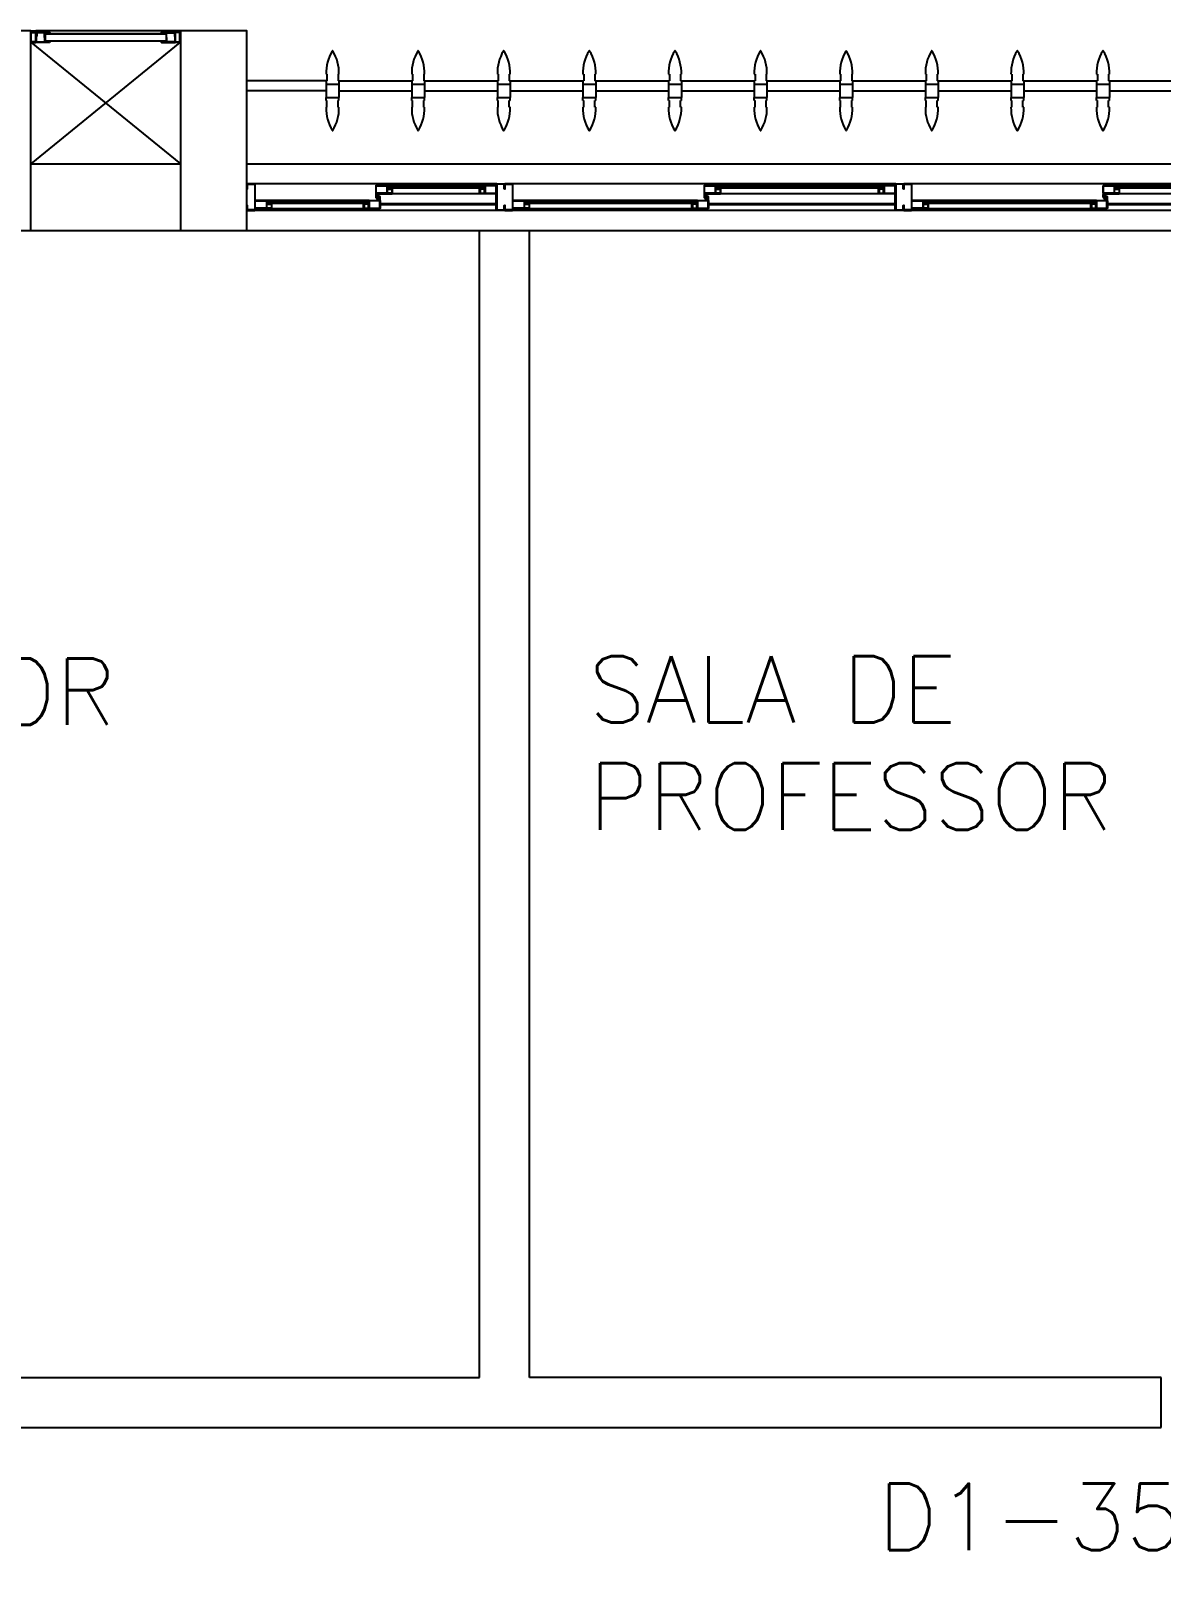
# Model space of a CAD drawing. Header units: millimetres. Extents: x 2801 to 3319, y 1187 to 1422.
# Drawn here: x 3081.725 to 3085.125, y 1263.364 to 1268 of the extents above; entities that cross this region are included whole.
import ezdxf

# ---------------------------------------------------------------- set-up
doc = ezdxf.new("R2010")
doc.units = ezdxf.units.MM
for name, color, linetype in [('AR-ALV', 2, 'Continuous'), ('AR-BRISES', 1, 'Continuous'), ('AR-ESQ', 1, 'Continuous'), ('AR-ESTC', 3, 'Continuous'), ('AR-PEITORIL', 1, 'Continuous'), ('AR-SHAFT', 1, 'Continuous'), ('BR-PAINEL', 1, 'Continuous'), ('BR-SUPORTE', 1, 'Continuous'), ('DT-ESQ-BAGUETE-C', 2, 'Continuous'), ('DT-ESQ-BAGUETE-V', 1, 'Continuous'), ('DT-ESQ-CHAPA DOBRADA-V', 1, 'Continuous'), ('DT-ESQ-PERFIL CADEIRA-C', 2, 'Continuous'), ('DT-ESQ-PERFIL CADEIRA-V', 1, 'Continuous'), ('DT-ESQ-PERFIL U SIMPLES-C', 2, 'Continuous'), ('DT-ESQ-PERFIL U-C', 2, 'Continuous'), ('DT-ESQ-PERFIL U-V', 1, 'Continuous'), ('DT-ESQ-VENEZIANA-C', 2, 'Continuous'), ('DT-ESQ-VENEZIANA-V', 2, 'Continuous'), ('DT-ESQ-VIDRO-C', 2, 'Continuous'), ('ENDEREÇO', 2, 'Continuous'), ('TEXTO', 2, 'Continuous')]:
    doc.layers.add(name, color=color, linetype=linetype)
doc.styles.add('UNB-100', font='simplex.shx', dxfattribs={"height": 0.2})
doc.styles.add('UNB1-100', font='simplex.shx', dxfattribs={"height": 0.2})

# ---------------------------------------------------------------- blocks, each defined once
blk = doc.blocks.new('EF23-P')
at = {"layer": 'DT-ESQ-BAGUETE-C', "ltscale": 0.1}
for points in [[(2.61, -0.08), (2.5965, -0.08), (2.5965, -0.0785), (2.6095, -0.0785, 0.414214), (2.61, -0.078), (2.61, -0.067, 0.414214), (2.6095, -0.0665), (2.5965, -0.0665), (2.5965, -0.065), (2.61, -0.065, -0.414214), (2.6115, -0.0665), (2.6115, -0.0785, -0.414214)], [(3.1015, -0.08), (3.115, -0.08), (3.115, -0.0785), (3.102, -0.0785, -0.414214), (3.1015, -0.078), (3.1015, -0.067, -0.414214), (3.102, -0.0665), (3.115, -0.0665), (3.115, -0.065), (3.1015, -0.065, 0.414214), (3.1, -0.0665), (3.1, -0.0785, 0.414214)], [(3.81, -0.08), (3.7965, -0.08), (3.7965, -0.0785), (3.8095, -0.0785, 0.414214), (3.81, -0.078), (3.81, -0.067, 0.414214), (3.8095, -0.0665), (3.7965, -0.0665), (3.7965, -0.065), (3.81, -0.065, -0.414214), (3.8115, -0.0665), (3.8115, -0.0785, -0.414214)], [(4.3015, -0.08), (4.315, -0.08), (4.315, -0.0785), (4.302, -0.0785, -0.414214), (4.3015, -0.078), (4.3015, -0.067, -0.414214), (4.302, -0.0665), (4.315, -0.0665), (4.315, -0.065), (4.3015, -0.065, 0.414214), (4.3, -0.0665), (4.3, -0.0785, 0.414214)], [(4.7975, -0.08), (4.784, -0.08), (4.784, -0.0785), (4.797, -0.0785, 0.414214), (4.7975, -0.078), (4.7975, -0.067, 0.414214), (4.797, -0.0665), (4.784, -0.0665), (4.784, -0.065), (4.7975, -0.065, -0.414214), (4.799, -0.0665), (4.799, -0.0785, -0.414214)], [(5.0765, -0.08), (5.09, -0.08), (5.09, -0.0785), (5.077, -0.0785, -0.414214), (5.0765, -0.078), (5.0765, -0.067, -0.414214), (5.077, -0.0665), (5.09, -0.0665), (5.09, -0.065), (5.0765, -0.065, 0.414214), (5.075, -0.0665), (5.075, -0.0785, 0.414214)], [(2.5265, -0.125), (2.54, -0.125), (2.54, -0.1235), (2.527, -0.1235, -0.414214), (2.5265, -0.123), (2.5265, -0.112, -0.414214), (2.527, -0.1115), (2.54, -0.1115), (2.54, -0.11), (2.5265, -0.11, 0.414214), (2.525, -0.1115), (2.525, -0.1235, 0.414214)], [(3.2485, -0.125), (3.235, -0.125), (3.235, -0.1235), (3.248, -0.1235, 0.414214), (3.2485, -0.123), (3.2485, -0.112, 0.414214), (3.248, -0.1115), (3.235, -0.1115), (3.235, -0.11), (3.2485, -0.11, -0.414214), (3.25, -0.1115), (3.25, -0.1235, -0.414214)], [(3.7265, -0.125), (3.74, -0.125), (3.74, -0.1235), (3.727, -0.1235, -0.414214), (3.7265, -0.123), (3.7265, -0.112, -0.414214), (3.727, -0.1115), (3.74, -0.1115), (3.74, -0.11), (3.7265, -0.11, 0.414214), (3.725, -0.1115), (3.725, -0.1235, 0.414214)], [(4.4485, -0.125), (4.435, -0.125), (4.435, -0.1235), (4.448, -0.1235, 0.414214), (4.4485, -0.123), (4.4485, -0.112, 0.414214), (4.448, -0.1115), (4.435, -0.1115), (4.435, -0.11), (4.4485, -0.11, -0.414214), (4.45, -0.1115), (4.45, -0.1235, -0.414214)], [(4.714, -0.125), (4.7275, -0.125), (4.7275, -0.1235), (4.7145, -0.1235, -0.414214), (4.714, -0.123), (4.714, -0.112, -0.414214), (4.7145, -0.1115), (4.7275, -0.1115), (4.7275, -0.11), (4.714, -0.11, 0.414214), (4.7125, -0.1115), (4.7125, -0.1235, 0.414214)]]:
    blk.add_lwpolyline(points, format="xyb", close=True, dxfattribs=at)
at = {"layer": 'DT-ESQ-BAGUETE-V', "ltscale": 0.1}
for p, q in [((2.61, -0.065), (3.1015, -0.065)), ((3.81, -0.065), (4.3015, -0.065)), ((4.7975, -0.065), (5.0765, -0.065)), ((2.0485, -0.11), (2.5265, -0.11)), ((3.2485, -0.11), (3.7265, -0.11)), ((4.4485, -0.11), (4.714, -0.11))]:
    blk.add_line(p, q, dxfattribs=at)
at = {"layer": 'DT-ESQ-CHAPA DOBRADA-V', "ltscale": 0.1}
for p, q in [((2, -0.077), (2.5615, -0.077)), ((2, -0.08), (2.5615, -0.08)), ((3.2, -0.077), (3.7615, -0.077)), ((3.2, -0.08), (3.7615, -0.08)), ((4.4, -0.077), (4.749, -0.077)), ((4.4, -0.08), (4.749, -0.08))]:
    blk.add_line(p, q, dxfattribs=at)
at = {"layer": 'DT-ESQ-PERFIL CADEIRA-C', "ltscale": 0.1}
for p, q in [((2.5635, -0.0885), (2.61, -0.0885)), ((3.15, -0.0885), (3.1015, -0.0885)), ((3.7635, -0.0885), (3.81, -0.0885)), ((4.35, -0.0885), (4.3015, -0.0885)), ((4.751, -0.0885), (4.7975, -0.0885)), ((5.125, -0.0885), (5.0765, -0.0885)), ((2.573, -0.1335), (2.5265, -0.1335)), ((3.2, -0.1335), (3.2485, -0.1335)), ((3.773, -0.1335), (3.7265, -0.1335)), ((4.4, -0.1335), (4.4485, -0.1335)), ((4.7605, -0.1335), (4.714, -0.1335))]:
    blk.add_line(p, q, dxfattribs=at)
for points in [[(2.61, -0.087, -1), (2.61, -0.09), (2.5635, -0.09, -0.414214), (2.5615, -0.088), (2.5615, -0.067, -0.414214), (2.5635, -0.065), (2.595, -0.065, -0.414214), (2.5965, -0.0665), (2.5965, -0.087)], [(2.5965, -0.0885, -0.198913), (2.5954, -0.0881, -0.198913), (2.595, -0.087), (2.595, -0.067, 0.414214), (2.5945, -0.0665), (2.5635, -0.0665, 0.414214), (2.563, -0.067), (2.563, -0.088, 0.414214), (2.5635, -0.0885)], [(3.1015, -0.09), (3.15, -0.09), (3.15, -0.0885), (3.115, -0.0885, 0.198912), (3.1161, -0.0881, 0.198913), (3.1165, -0.087), (3.1165, -0.067, -0.414214), (3.117, -0.0665), (3.15, -0.0665), (3.15, -0.065), (3.1165, -0.065, 0.414214), (3.115, -0.0665), (3.115, -0.0785), (3.115, -0.08), (3.115, -0.087), (3.1015, -0.087, 1)], [(3.81, -0.087, -1), (3.81, -0.09), (3.7635, -0.09, -0.414214), (3.7615, -0.088), (3.7615, -0.067, -0.414214), (3.7635, -0.065), (3.795, -0.065, -0.414214), (3.7965, -0.0665), (3.7965, -0.087)], [(3.7965, -0.0885, -0.198913), (3.7954, -0.0881, -0.198913), (3.795, -0.087), (3.795, -0.067, 0.414214), (3.7945, -0.0665), (3.7635, -0.0665, 0.414214), (3.763, -0.067), (3.763, -0.088, 0.414214), (3.7635, -0.0885)], [(4.3015, -0.09), (4.35, -0.09), (4.35, -0.0885), (4.315, -0.0885, 0.198912), (4.3161, -0.0881, 0.198913), (4.3165, -0.087), (4.3165, -0.067, -0.414214), (4.317, -0.0665), (4.35, -0.0665), (4.35, -0.065), (4.3165, -0.065, 0.414214), (4.315, -0.0665), (4.315, -0.0785), (4.315, -0.08), (4.315, -0.087), (4.3015, -0.087, 1)], [(4.7975, -0.087, -1), (4.7975, -0.09), (4.751, -0.09, -0.414214), (4.749, -0.088), (4.749, -0.067, -0.414214), (4.751, -0.065), (4.7825, -0.065, -0.414214), (4.784, -0.0665), (4.784, -0.087)], [(4.784, -0.0885, -0.198913), (4.7829, -0.0881, -0.198913), (4.7825, -0.087), (4.7825, -0.067, 0.414214), (4.782, -0.0665), (4.751, -0.0665, 0.414214), (4.7505, -0.067), (4.7505, -0.088, 0.414214), (4.751, -0.0885)], [(5.0765, -0.09), (5.125, -0.09), (5.125, -0.0885), (5.09, -0.0885, 0.198912), (5.0911, -0.0881, 0.198913), (5.0915, -0.087), (5.0915, -0.067, -0.414214), (5.092, -0.0665), (5.125, -0.0665), (5.125, -0.065), (5.0915, -0.065, 0.414214), (5.09, -0.0665), (5.09, -0.0785), (5.09, -0.08), (5.09, -0.087), (5.0765, -0.087, 1)], [(2.5265, -0.132, 1), (2.5265, -0.135), (2.573, -0.135, 0.414214), (2.575, -0.133), (2.575, -0.112, 0.414214), (2.573, -0.11), (2.5415, -0.11, 0.414214), (2.54, -0.1115), (2.54, -0.132)], [(2.54, -0.1335, 0.198913), (2.5411, -0.1331, 0.198913), (2.5415, -0.132), (2.5415, -0.112, -0.414214), (2.542, -0.1115), (2.573, -0.1115, -0.414214), (2.5735, -0.112), (2.5735, -0.133, -0.414214), (2.573, -0.1335)], [(3.2485, -0.135), (3.2, -0.135), (3.2, -0.1335), (3.235, -0.1335, -0.198912), (3.2339, -0.1331, -0.198913), (3.2335, -0.132), (3.2335, -0.112, 0.414214), (3.233, -0.1115), (3.2, -0.1115), (3.2, -0.11), (3.2335, -0.11, -0.414214), (3.235, -0.1115), (3.235, -0.1235), (3.235, -0.125), (3.235, -0.132), (3.2485, -0.132, -1)], [(3.7265, -0.132, 1), (3.7265, -0.135), (3.773, -0.135, 0.414214), (3.775, -0.133), (3.775, -0.112, 0.414214), (3.773, -0.11), (3.7415, -0.11, 0.414214), (3.74, -0.1115), (3.74, -0.132)], [(3.74, -0.1335, 0.198913), (3.7411, -0.1331, 0.198913), (3.7415, -0.132), (3.7415, -0.112, -0.414214), (3.742, -0.1115), (3.773, -0.1115, -0.414214), (3.7735, -0.112), (3.7735, -0.133, -0.414214), (3.773, -0.1335)], [(4.4485, -0.135), (4.4, -0.135), (4.4, -0.1335), (4.435, -0.1335, -0.198912), (4.4339, -0.1331, -0.198913), (4.4335, -0.132), (4.4335, -0.112, 0.414214), (4.433, -0.1115), (4.4, -0.1115), (4.4, -0.11), (4.4335, -0.11, -0.414214), (4.435, -0.1115), (4.435, -0.1235), (4.435, -0.125), (4.435, -0.132), (4.4485, -0.132, -1)], [(4.714, -0.132, 1), (4.714, -0.135), (4.7605, -0.135, 0.414214), (4.7625, -0.133), (4.7625, -0.112, 0.414214), (4.7605, -0.11), (4.729, -0.11, 0.414214), (4.7275, -0.1115), (4.7275, -0.132)], [(4.7275, -0.1335, 0.198913), (4.7286, -0.1331, 0.198913), (4.729, -0.132), (4.729, -0.112, -0.414214), (4.7295, -0.1115), (4.7605, -0.1115, -0.414214), (4.761, -0.112), (4.761, -0.133, -0.414214), (4.7605, -0.1335)]]:
    blk.add_lwpolyline(points, format="xyb", close=True, dxfattribs=at)
at = {"layer": 'DT-ESQ-PERFIL CADEIRA-V', "ltscale": 0.1}
for p, q in [((2.595, -0.09), (3.1015, -0.09)), ((3.795, -0.09), (4.3015, -0.09)), ((4.7825, -0.09), (5.0765, -0.09)), ((2.0485, -0.135), (2.5265, -0.135)), ((3.2485, -0.135), (3.7265, -0.135)), ((4.4485, -0.135), (4.714, -0.135))]:
    blk.add_line(p, q, dxfattribs=at)
at = {"layer": 'DT-ESQ-PERFIL U SIMPLES-C', "ltscale": 0.1}
for points in [[(2.5635, -0.102), (2.5715, -0.102), (2.5715, -0.1005), (2.5635, -0.1005, -0.414214), (2.563, -0.1), (2.563, -0.092, -0.414214), (2.5635, -0.0915), (2.5715, -0.0915), (2.5715, -0.09), (2.5635, -0.09, 0.414214), (2.5615, -0.092), (2.5615, -0.1, 0.414214)], [(3.7635, -0.102), (3.7715, -0.102), (3.7715, -0.1005), (3.7635, -0.1005, -0.414214), (3.763, -0.1), (3.763, -0.092, -0.414214), (3.7635, -0.0915), (3.7715, -0.0915), (3.7715, -0.09), (3.7635, -0.09, 0.414214), (3.7615, -0.092), (3.7615, -0.1, 0.414214)], [(4.751, -0.102), (4.759, -0.102), (4.759, -0.1005), (4.751, -0.1005, -0.414214), (4.7505, -0.1), (4.7505, -0.092, -0.414214), (4.751, -0.0915), (4.759, -0.0915), (4.759, -0.09), (4.751, -0.09, 0.414214), (4.749, -0.092), (4.749, -0.1, 0.414214)], [(2.573, -0.098), (2.565, -0.098), (2.565, -0.0995), (2.573, -0.0995, -0.414214), (2.5735, -0.1), (2.5735, -0.108, -0.414214), (2.573, -0.1085), (2.565, -0.1085), (2.565, -0.11), (2.573, -0.11, 0.414214), (2.575, -0.108), (2.575, -0.1, 0.414214)], [(3.773, -0.098), (3.765, -0.098), (3.765, -0.0995), (3.773, -0.0995, -0.414214), (3.7735, -0.1), (3.7735, -0.108, -0.414214), (3.773, -0.1085), (3.765, -0.1085), (3.765, -0.11), (3.773, -0.11, 0.414214), (3.775, -0.108), (3.775, -0.1, 0.414214)], [(4.7605, -0.098), (4.7525, -0.098), (4.7525, -0.0995), (4.7605, -0.0995, -0.414214), (4.761, -0.1), (4.761, -0.108, -0.414214), (4.7605, -0.1085), (4.7525, -0.1085), (4.7525, -0.11), (4.7605, -0.11, 0.414214), (4.7625, -0.108), (4.7625, -0.1, 0.414214)]]:
    blk.add_lwpolyline(points, format="xyb", close=True, dxfattribs=at)
at = {"layer": 'DT-ESQ-PERFIL U-C', "ltscale": 0.1}
for points in [[(3.175, -0.0615, 0.414214), (3.1735, -0.06), (3.1515, -0.06, 0.414214), (3.15, -0.0615), (3.15, -0.1385, 0.414214), (3.1515, -0.14), (3.1735, -0.14, 0.414214), (3.175, -0.1385), (3.175, -0.125), (3.1735, -0.125), (3.1735, -0.138, -0.414214), (3.173, -0.1385), (3.152, -0.1385, -0.414214), (3.1515, -0.138), (3.1515, -0.062, -0.414214), (3.152, -0.0615), (3.173, -0.0615, -0.414214), (3.1735, -0.062), (3.1735, -0.075), (3.175, -0.075)], [(3.175, -0.0615, -0.414214), (3.1765, -0.06), (3.1985, -0.06, -0.414214), (3.2, -0.0615), (3.2, -0.1385, -0.414214), (3.1985, -0.14), (3.1765, -0.14, -0.414214), (3.175, -0.1385), (3.175, -0.125), (3.1765, -0.125), (3.1765, -0.138, 0.414214), (3.177, -0.1385), (3.198, -0.1385, 0.414214), (3.1985, -0.138), (3.1985, -0.062, 0.414214), (3.198, -0.0615), (3.177, -0.0615, 0.414214), (3.1765, -0.062), (3.1765, -0.075), (3.175, -0.075)], [(4.375, -0.0615, 0.414214), (4.3735, -0.06), (4.3515, -0.06, 0.414214), (4.35, -0.0615), (4.35, -0.1385, 0.414214), (4.3515, -0.14), (4.3735, -0.14, 0.414214), (4.375, -0.1385), (4.375, -0.125), (4.3735, -0.125), (4.3735, -0.138, -0.414214), (4.373, -0.1385), (4.352, -0.1385, -0.414214), (4.3515, -0.138), (4.3515, -0.062, -0.414214), (4.352, -0.0615), (4.373, -0.0615, -0.414214), (4.3735, -0.062), (4.3735, -0.075), (4.375, -0.075)], [(4.375, -0.0615, -0.414214), (4.3765, -0.06), (4.3985, -0.06, -0.414214), (4.4, -0.0615), (4.4, -0.1385, -0.414214), (4.3985, -0.14), (4.3765, -0.14, -0.414214), (4.375, -0.1385), (4.375, -0.125), (4.3765, -0.125), (4.3765, -0.138, 0.414214), (4.377, -0.1385), (4.398, -0.1385, 0.414214), (4.3985, -0.138), (4.3985, -0.062, 0.414214), (4.398, -0.0615), (4.377, -0.0615, 0.414214), (4.3765, -0.062), (4.3765, -0.075), (4.375, -0.075)], [(5.15, -0.0615, 0.414214), (5.1485, -0.06), (5.1265, -0.06, 0.414214), (5.125, -0.0615), (5.125, -0.1385, 0.414214), (5.1265, -0.14), (5.1485, -0.14, 0.414214), (5.15, -0.1385), (5.15, -0.125), (5.1485, -0.125), (5.1485, -0.138, -0.414214), (5.148, -0.1385), (5.127, -0.1385, -0.414214), (5.1265, -0.138), (5.1265, -0.062, -0.414214), (5.127, -0.0615), (5.148, -0.0615, -0.414214), (5.1485, -0.062), (5.1485, -0.075), (5.15, -0.075)]]:
    blk.add_lwpolyline(points, format="xyb", close=True, dxfattribs=at)
at = {"layer": 'DT-ESQ-PERFIL U-V', "ltscale": 0.1}
for p, q in [((1.9985, -0.06), (3.1515, -0.06)), ((3.1985, -0.06), (4.3515, -0.06)), ((4.3985, -0.06), (5.1265, -0.06)), ((1.9985, -0.14), (3.1515, -0.14)), ((3.1985, -0.14), (4.3515, -0.14)), ((4.3985, -0.14), (5.1265, -0.14))]:
    blk.add_line(p, q, dxfattribs=at)
at = {"layer": 'DT-ESQ-VIDRO-C', "ltscale": 0.1}
for points in [[(3.1125, -0.085), (3.1125, -0.082), (2.599, -0.082), (2.599, -0.085)], [(4.3125, -0.085), (4.3125, -0.082), (3.799, -0.082), (3.799, -0.085)], [(5.0875, -0.085), (5.0875, -0.082), (4.7865, -0.082), (4.7865, -0.085)], [(2.038, -0.13), (2.038, -0.127), (2.537, -0.127), (2.537, -0.13)], [(3.238, -0.13), (3.238, -0.127), (3.737, -0.127), (3.737, -0.13)], [(4.438, -0.13), (4.438, -0.127), (4.7245, -0.127), (4.7245, -0.13)]]:
    blk.add_lwpolyline(points, close=True, dxfattribs=at)
blk = doc.blocks.new('BR-MODULO8')
at = {"layer": 'BR-PAINEL'}
for p, q in [((-4.9117, 0.27), (-4.9092, 0.27)), ((-4.9117, 0.25), (-4.9117, 0.24)), ((-4.9117, 0.25), (-4.9092, 0.25)), ((-4.9117, 0.24), (-4.8733, 0.24)), ((-4.9117, 0.24), (-4.9117, 0.2)), ((-4.9092, 0.27), (-4.9092, 0.25)), ((-4.8758, 0.27), (-4.8758, 0.25)), ((-4.8733, 0.27), (-4.8758, 0.27)), ((-4.8733, 0.25), (-4.8758, 0.25)), ((-4.8733, 0.25), (-4.8733, 0.24)), ((-4.8733, 0.24), (-4.8733, 0.2)), ((-4.6542, 0.27), (-4.6517, 0.27)), ((-4.6542, 0.25), (-4.6542, 0.24)), ((-4.6542, 0.25), (-4.6517, 0.25)), ((-4.6542, 0.24), (-4.6158, 0.24)), ((-4.6542, 0.24), (-4.6542, 0.2)), ((-4.6517, 0.27), (-4.6517, 0.25)), ((-4.6183, 0.27), (-4.6183, 0.25)), ((-4.6158, 0.27), (-4.6183, 0.27)), ((-4.6158, 0.25), (-4.6183, 0.25)), ((-4.6158, 0.25), (-4.6158, 0.24)), ((-4.6158, 0.24), (-4.6158, 0.2)), ((-4.3967, 0.27), (-4.3942, 0.27)), ((-4.3967, 0.25), (-4.3967, 0.24)), ((-4.3967, 0.25), (-4.3942, 0.25)), ((-4.3967, 0.24), (-4.3583, 0.24)), ((-4.3967, 0.24), (-4.3967, 0.2)), ((-4.3942, 0.27), (-4.3942, 0.25)), ((-4.3608, 0.27), (-4.3608, 0.25)), ((-4.3583, 0.27), (-4.3608, 0.27)), ((-4.3583, 0.25), (-4.3608, 0.25)), ((-4.3583, 0.25), (-4.3583, 0.24)), ((-4.3583, 0.24), (-4.3583, 0.2)), ((-4.1392, 0.27), (-4.1367, 0.27)), ((-4.1392, 0.25), (-4.1392, 0.24)), ((-4.1392, 0.25), (-4.1367, 0.25)), ((-4.1392, 0.24), (-4.1008, 0.24)), ((-4.1392, 0.24), (-4.1392, 0.2)), ((-4.1367, 0.27), (-4.1367, 0.25)), ((-4.1033, 0.27), (-4.1033, 0.25)), ((-4.1008, 0.27), (-4.1033, 0.27)), ((-4.1008, 0.25), (-4.1033, 0.25)), ((-4.1008, 0.25), (-4.1008, 0.24)), ((-4.1008, 0.24), (-4.1008, 0.2)), ((-3.8817, 0.27), (-3.8792, 0.27)), ((-3.8817, 0.25), (-3.8817, 0.24)), ((-3.8817, 0.25), (-3.8792, 0.25)), ((-3.8817, 0.24), (-3.8433, 0.24)), ((-3.8817, 0.24), (-3.8817, 0.2)), ((-3.8792, 0.27), (-3.8792, 0.25)), ((-3.8458, 0.27), (-3.8458, 0.25)), ((-3.8433, 0.27), (-3.8458, 0.27)), ((-3.8433, 0.25), (-3.8458, 0.25)), ((-3.8433, 0.25), (-3.8433, 0.24)), ((-3.8433, 0.24), (-3.8433, 0.2)), ((-3.6242, 0.27), (-3.6217, 0.27)), ((-3.6242, 0.25), (-3.6242, 0.24)), ((-3.6242, 0.25), (-3.6217, 0.25)), ((-3.6242, 0.24), (-3.5858, 0.24)), ((-3.6242, 0.24), (-3.6242, 0.2)), ((-3.6217, 0.27), (-3.6217, 0.25)), ((-3.5883, 0.27), (-3.5883, 0.25)), ((-3.5858, 0.27), (-3.5883, 0.27)), ((-3.5858, 0.25), (-3.5883, 0.25)), ((-3.5858, 0.25), (-3.5858, 0.24)), ((-3.5858, 0.24), (-3.5858, 0.2)), ((-3.3667, 0.27), (-3.3642, 0.27)), ((-3.3667, 0.25), (-3.3667, 0.24)), ((-3.3667, 0.25), (-3.3642, 0.25)), ((-3.3667, 0.24), (-3.3283, 0.24)), ((-3.3667, 0.24), (-3.3667, 0.2)), ((-3.3642, 0.27), (-3.3642, 0.25)), ((-3.3308, 0.27), (-3.3308, 0.25)), ((-3.3283, 0.27), (-3.3308, 0.27)), ((-3.3283, 0.25), (-3.3308, 0.25)), ((-3.3283, 0.25), (-3.3283, 0.24)), ((-3.3283, 0.24), (-3.3283, 0.2)), ((-3.1092, 0.27), (-3.1067, 0.27)), ((-3.1092, 0.25), (-3.1092, 0.24)), ((-3.1092, 0.25), (-3.1067, 0.25)), ((-3.1092, 0.24), (-3.0708, 0.24)), ((-3.1092, 0.24), (-3.1092, 0.2)), ((-3.1067, 0.27), (-3.1067, 0.25)), ((-3.0733, 0.27), (-3.0733, 0.25)), ((-3.0708, 0.27), (-3.0733, 0.27)), ((-3.0708, 0.25), (-3.0733, 0.25)), ((-3.0708, 0.25), (-3.0708, 0.24)), ((-3.0708, 0.24), (-3.0708, 0.2)), ((-2.8517, 0.27), (-2.8492, 0.27)), ((-2.8517, 0.25), (-2.8517, 0.24)), ((-2.8517, 0.25), (-2.8492, 0.25)), ((-2.8517, 0.24), (-2.8133, 0.24)), ((-2.8517, 0.24), (-2.8517, 0.2)), ((-2.8492, 0.27), (-2.8492, 0.25)), ((-2.8158, 0.27), (-2.8158, 0.25)), ((-2.8133, 0.27), (-2.8158, 0.27)), ((-2.8133, 0.25), (-2.8158, 0.25)), ((-2.8133, 0.25), (-2.8133, 0.24)), ((-2.8133, 0.24), (-2.8133, 0.2)), ((-2.5942, 0.27), (-2.5917, 0.27)), ((-2.5942, 0.25), (-2.5942, 0.24)), ((-2.5942, 0.25), (-2.5917, 0.25)), ((-2.5942, 0.24), (-2.5558, 0.24)), ((-2.5942, 0.24), (-2.5942, 0.2)), ((-2.5917, 0.27), (-2.5917, 0.25)), ((-2.5583, 0.27), (-2.5583, 0.25)), ((-2.5558, 0.27), (-2.5583, 0.27)), ((-2.5558, 0.25), (-2.5583, 0.25)), ((-2.5558, 0.25), (-2.5558, 0.24)), ((-2.5558, 0.24), (-2.5558, 0.2)), ((-4.9117, 0.2), (-4.8733, 0.2)), ((-4.9117, 0.19), (-4.9117, 0.2)), ((-4.9117, 0.19), (-4.9092, 0.19)), ((-4.9092, 0.17), (-4.9092, 0.19)), ((-4.8733, 0.19), (-4.8758, 0.19)), ((-4.8758, 0.17), (-4.8758, 0.19)), ((-4.8733, 0.19), (-4.8733, 0.2)), ((-4.6542, 0.2), (-4.6158, 0.2)), ((-4.6542, 0.19), (-4.6542, 0.2)), ((-4.6542, 0.19), (-4.6517, 0.19)), ((-4.6517, 0.17), (-4.6517, 0.19)), ((-4.6158, 0.19), (-4.6183, 0.19)), ((-4.6183, 0.17), (-4.6183, 0.19)), ((-4.6158, 0.19), (-4.6158, 0.2)), ((-4.3967, 0.2), (-4.3583, 0.2)), ((-4.3967, 0.19), (-4.3967, 0.2)), ((-4.3967, 0.19), (-4.3942, 0.19)), ((-4.3942, 0.17), (-4.3942, 0.19)), ((-4.3583, 0.19), (-4.3608, 0.19)), ((-4.3608, 0.17), (-4.3608, 0.19)), ((-4.3583, 0.19), (-4.3583, 0.2)), ((-4.1392, 0.2), (-4.1008, 0.2)), ((-4.1392, 0.19), (-4.1392, 0.2)), ((-4.1392, 0.19), (-4.1367, 0.19)), ((-4.1367, 0.17), (-4.1367, 0.19)), ((-4.1008, 0.19), (-4.1033, 0.19)), ((-4.1033, 0.17), (-4.1033, 0.19)), ((-4.1008, 0.19), (-4.1008, 0.2)), ((-3.8817, 0.2), (-3.8433, 0.2)), ((-3.8817, 0.19), (-3.8817, 0.2)), ((-3.8817, 0.19), (-3.8792, 0.19)), ((-3.8792, 0.17), (-3.8792, 0.19)), ((-3.8433, 0.19), (-3.8458, 0.19)), ((-3.8458, 0.17), (-3.8458, 0.19)), ((-3.8433, 0.19), (-3.8433, 0.2)), ((-3.6242, 0.2), (-3.5858, 0.2)), ((-3.6242, 0.19), (-3.6242, 0.2)), ((-3.6242, 0.19), (-3.6217, 0.19)), ((-3.6217, 0.17), (-3.6217, 0.19)), ((-3.5858, 0.19), (-3.5883, 0.19)), ((-3.5883, 0.17), (-3.5883, 0.19)), ((-3.5858, 0.19), (-3.5858, 0.2)), ((-3.3667, 0.2), (-3.3283, 0.2)), ((-3.3667, 0.19), (-3.3667, 0.2)), ((-3.3667, 0.19), (-3.3642, 0.19)), ((-3.3642, 0.17), (-3.3642, 0.19)), ((-3.3283, 0.19), (-3.3308, 0.19)), ((-3.3308, 0.17), (-3.3308, 0.19)), ((-3.3283, 0.19), (-3.3283, 0.2)), ((-3.1092, 0.2), (-3.0708, 0.2)), ((-3.1092, 0.19), (-3.1092, 0.2)), ((-3.1092, 0.19), (-3.1067, 0.19)), ((-3.1067, 0.17), (-3.1067, 0.19)), ((-3.0708, 0.19), (-3.0733, 0.19)), ((-3.0733, 0.17), (-3.0733, 0.19)), ((-3.0708, 0.19), (-3.0708, 0.2)), ((-2.8517, 0.2), (-2.8133, 0.2)), ((-2.8517, 0.19), (-2.8517, 0.2)), ((-2.8517, 0.19), (-2.8492, 0.19)), ((-2.8492, 0.17), (-2.8492, 0.19)), ((-2.8133, 0.19), (-2.8158, 0.19)), ((-2.8158, 0.17), (-2.8158, 0.19)), ((-2.8133, 0.19), (-2.8133, 0.2)), ((-2.5942, 0.2), (-2.5558, 0.2)), ((-2.5942, 0.19), (-2.5942, 0.2)), ((-2.5942, 0.19), (-2.5917, 0.19)), ((-2.5917, 0.17), (-2.5917, 0.19)), ((-2.5558, 0.19), (-2.5583, 0.19)), ((-2.5583, 0.17), (-2.5583, 0.19)), ((-2.5558, 0.19), (-2.5558, 0.2)), ((-4.9117, 0.17), (-4.9092, 0.17)), ((-4.8733, 0.17), (-4.8758, 0.17)), ((-4.6542, 0.17), (-4.6517, 0.17)), ((-4.6158, 0.17), (-4.6183, 0.17)), ((-4.3967, 0.17), (-4.3942, 0.17)), ((-4.3583, 0.17), (-4.3608, 0.17)), ((-4.1392, 0.17), (-4.1367, 0.17)), ((-4.1008, 0.17), (-4.1033, 0.17)), ((-3.8817, 0.17), (-3.8792, 0.17)), ((-3.8433, 0.17), (-3.8458, 0.17)), ((-3.6242, 0.17), (-3.6217, 0.17)), ((-3.5858, 0.17), (-3.5883, 0.17)), ((-3.3667, 0.17), (-3.3642, 0.17)), ((-3.3283, 0.17), (-3.3308, 0.17)), ((-3.1092, 0.17), (-3.1067, 0.17)), ((-3.0708, 0.17), (-3.0733, 0.17)), ((-2.8517, 0.17), (-2.8492, 0.17)), ((-2.8133, 0.17), (-2.8158, 0.17)), ((-2.5942, 0.17), (-2.5917, 0.17)), ((-2.5558, 0.17), (-2.5583, 0.17))]:
    blk.add_line(p, q, dxfattribs=at)
for centre, radius, start, end in [((-4.7867, 0.2739), 0.1251, 148.4721, 181.772), ((-4.8925, 0.3387), 0.001, 37.1012, 142.8988), ((-4.9983, 0.2739), 0.1251, 358.228, 31.5279), ((-4.5292, 0.2739), 0.1251, 148.4721, 181.772), ((-4.635, 0.3387), 0.001, 37.1012, 142.8988), ((-4.7408, 0.2739), 0.1251, 358.228, 31.5279), ((-4.2717, 0.2739), 0.1251, 148.4721, 181.772), ((-4.3775, 0.3387), 0.001, 37.1012, 142.8988), ((-4.4833, 0.2739), 0.1251, 358.228, 31.5279), ((-4.0142, 0.2739), 0.1251, 148.4721, 181.772), ((-4.12, 0.3387), 0.001, 37.1012, 142.8988), ((-4.2258, 0.2739), 0.1251, 358.228, 31.5279), ((-3.7567, 0.2739), 0.1251, 148.4721, 181.772), ((-3.8625, 0.3387), 0.001, 37.1012, 142.8988), ((-3.9683, 0.2739), 0.1251, 358.228, 31.5279), ((-3.4992, 0.2739), 0.1251, 148.4721, 181.772), ((-3.605, 0.3387), 0.001, 37.1012, 142.8988), ((-3.7108, 0.2739), 0.1251, 358.228, 31.5279), ((-3.2417, 0.2739), 0.1251, 148.4721, 181.772), ((-3.3475, 0.3387), 0.001, 37.1012, 142.8988), ((-3.4533, 0.2739), 0.1251, 358.228, 31.5279), ((-2.9842, 0.2739), 0.1251, 148.4721, 181.772), ((-3.09, 0.3387), 0.001, 37.1012, 142.8988), ((-3.1958, 0.2739), 0.1251, 358.228, 31.5279), ((-2.7267, 0.2739), 0.1251, 148.4721, 181.772), ((-2.8325, 0.3387), 0.001, 37.1012, 142.8988), ((-2.9383, 0.2739), 0.1251, 358.228, 31.5279), ((-2.4692, 0.2739), 0.1251, 148.4721, 181.772), ((-2.575, 0.3387), 0.001, 37.1012, 142.8988), ((-2.6808, 0.2739), 0.1251, 358.228, 31.5279), ((-4.7867, 0.1661), 0.1251, 178.228, 211.5279), ((-4.9983, 0.1661), 0.1251, 328.4721, 1.772), ((-4.5292, 0.1661), 0.1251, 178.228, 211.5279), ((-4.7408, 0.1661), 0.1251, 328.4721, 1.772), ((-4.2717, 0.1661), 0.1251, 178.228, 211.5279), ((-4.4833, 0.1661), 0.1251, 328.4721, 1.772), ((-4.0142, 0.1661), 0.1251, 178.228, 211.5279), ((-4.2258, 0.1661), 0.1251, 328.4721, 1.772), ((-3.7567, 0.1661), 0.1251, 178.228, 211.5279), ((-3.9683, 0.1661), 0.1251, 328.4721, 1.772), ((-3.4992, 0.1661), 0.1251, 178.228, 211.5279), ((-3.7108, 0.1661), 0.1251, 328.4721, 1.772), ((-3.2417, 0.1661), 0.1251, 178.228, 211.5279), ((-3.4533, 0.1661), 0.1251, 328.4721, 1.772), ((-2.9842, 0.1661), 0.1251, 178.228, 211.5279), ((-3.1958, 0.1661), 0.1251, 328.4721, 1.772), ((-2.7267, 0.1661), 0.1251, 178.228, 211.5279), ((-2.9383, 0.1661), 0.1251, 328.4721, 1.772), ((-2.4692, 0.1661), 0.1251, 178.228, 211.5279), ((-2.6808, 0.1661), 0.1251, 328.4721, 1.772), ((-4.8925, 0.1013), 0.001, 217.1012, 322.8988), ((-4.635, 0.1013), 0.001, 217.1012, 322.8988), ((-4.3775, 0.1013), 0.001, 217.1012, 322.8988), ((-4.12, 0.1013), 0.001, 217.1012, 322.8988), ((-3.8625, 0.1013), 0.001, 217.1012, 322.8988), ((-3.605, 0.1013), 0.001, 217.1012, 322.8988), ((-3.3475, 0.1013), 0.001, 217.1012, 322.8988), ((-3.09, 0.1013), 0.001, 217.1012, 322.8988), ((-2.8325, 0.1013), 0.001, 217.1012, 322.8988), ((-2.575, 0.1013), 0.001, 217.1012, 322.8988)]:
    blk.add_arc(centre, radius, start, end, dxfattribs=at)
at = {"layer": 'BR-SUPORTE'}
for p, q in [((-4.9117, 0.25), (-5.15, 0.25)), ((-4.8733, 0.25), (-4.6517, 0.25)), ((-4.6158, 0.25), (-4.3942, 0.25)), ((-4.3583, 0.25), (-4.1367, 0.25)), ((-4.1008, 0.25), (-3.8792, 0.25)), ((-3.8433, 0.25), (-3.6217, 0.25)), ((-3.5858, 0.25), (-3.3642, 0.25)), ((-3.3283, 0.25), (-3.1067, 0.25)), ((-3.0708, 0.25), (-2.8492, 0.25)), ((-2.8133, 0.25), (-2.5917, 0.25)), ((-2.5558, 0.25), (-2.3342, 0.25)), ((-4.9117, 0.22), (-5.15, 0.22)), ((-4.8733, 0.22), (-4.6542, 0.22)), ((-4.6158, 0.22), (-4.3967, 0.22)), ((-4.3583, 0.22), (-4.1392, 0.22)), ((-4.1008, 0.22), (-3.8817, 0.22)), ((-3.8433, 0.22), (-3.6242, 0.22)), ((-3.5858, 0.22), (-3.3667, 0.22)), ((-3.3283, 0.22), (-3.1092, 0.22)), ((-3.0708, 0.22), (-2.8517, 0.22)), ((-2.8133, 0.22), (-2.5942, 0.22)), ((-2.5558, 0.22), (-2.3367, 0.22))]:
    blk.add_line(p, q, dxfattribs=at)
blk = doc.blocks.new('EF01C-P')
at = {"layer": 'DT-ESQ-BAGUETE-C', "ltscale": 0.1}
for points in [[(0.0015, 0.035), (0.015, 0.035), (0.015, 0.0335), (0.0015, 0.0335), (0.0015, 0.005), (0.015, 0.005), (0.015, 0.0035), (0.0015, 0.0035, -0.414214), (0, 0.005), (0, 0.0335, -0.414214)], [(0.4485, 0.035), (0.435, 0.035), (0.435, 0.0335), (0.4485, 0.0335), (0.4485, 0.005), (0.435, 0.005), (0.435, 0.0035), (0.4485, 0.0035, 0.414214), (0.45, 0.005), (0.45, 0.0335, 0.414214)]]:
    blk.add_lwpolyline(points, format="xyb", close=True, dxfattribs=at)
at = {"layer": 'DT-ESQ-PERFIL CADEIRA-C', "ltscale": 0.1}
for points in [[(0.01, 0.0015), (0.01, 0.003), (0.0015, 0.003, 1), (0.0015, 0), (0.015, 0, 0.414214), (0.0165, 0.0015), (0.0165, 0.0335), (0.043, 0.0335)], [(0.043, 0.0065), (0.018, 0.0065), (0.018, 0.0165), (0.0165, 0.0165), (0.0165, 0.0065, 0.414214), (0.018, 0.005), (0.043, 0.005), (0.0565, 0.005, 1), (0.0565, 0.008), (0.043, 0.008), (0.043, 0.02), (0.043, 0.032), (0.0565, 0.032, 1), (0.0565, 0.035), (0.043, 0.035), (0.0165, 0.035, 0.414214), (0.015, 0.0335), (0.015, 0.0015), (0.0015, 0.0015)], [(0.0415, 0.02), (0.0415, 0.032, -0.414214), (0.043, 0.0335), (0.0565, 0.0335)], [(0.0415, 0.02), (0.0415, 0.008, 0.414214), (0.043, 0.0065), (0.0565, 0.0065)], [(0.407, 0.0065), (0.432, 0.0065), (0.432, 0.0165), (0.4335, 0.0165), (0.4335, 0.0065, -0.414214), (0.432, 0.005), (0.407, 0.005), (0.3935, 0.005, -1), (0.3935, 0.008), (0.407, 0.008), (0.407, 0.02), (0.407, 0.032), (0.3935, 0.032, -1), (0.3935, 0.035), (0.407, 0.035), (0.4335, 0.035, -0.414214), (0.435, 0.0335), (0.435, 0.0015), (0.4485, 0.0015)], [(0.4085, 0.02), (0.4085, 0.032, 0.414214), (0.407, 0.0335), (0.3935, 0.0335)], [(0.4085, 0.02), (0.4085, 0.008, -0.414214), (0.407, 0.0065), (0.3935, 0.0065)], [(0.44, 0.0015), (0.44, 0.003), (0.4485, 0.003, -1), (0.4485, 0), (0.435, 0, -0.414214), (0.4335, 0.0015), (0.4335, 0.0335), (0.407, 0.0335)]]:
    blk.add_lwpolyline(points, format="xyb", dxfattribs=at)
at = {"layer": 'DT-ESQ-PERFIL CADEIRA-V', "ltscale": 0.1}
blk.add_line((0.015, 0), (0.435, 0), dxfattribs=at)
at = {"layer": 'DT-ESQ-VENEZIANA-C', "ltscale": 0.1}
for p, q in [((0.043, 0.0105), (0.407, 0.0105)), ((0.043, 0.009), (0.407, 0.009))]:
    blk.add_line(p, q, dxfattribs=at)
at = {"layer": 'DT-ESQ-VENEZIANA-V', "ltscale": 0.1}
blk.add_line((0.043, 0.031), (0.407, 0.031), dxfattribs=at)

msp = doc.modelspace()

# ---------------------------------------------------------------- linework, layer by layer
at = {"layer": 'AR-ALV'}
for p, q in [((3081.7249, 1267.5998), (3082.1749, 1267.5998)), ((3081.7249, 1267.3998), (3082.1749, 1267.3998)), ((3083.0749, 1267.3998), (3083.2249, 1267.3998)), ((3083.0749, 1263.9498), (3083.0749, 1267.3998)), ((3083.2249, 1263.9498), (3083.2249, 1267.3998)), ((3081.1749, 1263.9498), (3083.0749, 1263.9498)), ((3085.1249, 1263.9498), (3083.2249, 1263.9498)), ((3085.1249, 1263.7998), (3085.1249, 1263.9498)), ((3081.1749, 1263.7998), (3085.1249, 1263.7998))]:
    msp.add_line(p, q, dxfattribs=at)
at = {"layer": 'AR-ESTC'}
for points in [[(3081.5249, 1267.3998), (3081.7249, 1267.3998), (3081.7249, 1267.9998), (3081.5249, 1267.9998)], [(3082.1749, 1267.3998), (3082.3749, 1267.3998), (3082.3749, 1267.9998), (3082.1749, 1267.9998)]]:
    msp.add_lwpolyline(points, close=True, dxfattribs=at)
at = {"layer": 'AR-PEITORIL'}
for p, q in [((3082.3749, 1267.5998), (3087.5249, 1267.5998)), ((3082.3749, 1267.3998), (3087.5249, 1267.3998))]:
    msp.add_line(p, q, dxfattribs=at)
at = {"layer": 'AR-SHAFT'}
for p, q in [((3082.1734, 1267.9648), (3081.7249, 1267.5998)), ((3081.7264, 1267.9648), (3082.1749, 1267.5998))]:
    msp.add_line(p, q, dxfattribs=at)

# ---------------------------------------------------------------- block references
at = {"layer": 'AR-BRISES'}
msp.add_blockref('BR-MODULO8', (3087.5249, 1267.5998), dxfattribs=at)
at = {"layer": 'AR-ESQ', "rotation": 180}
for name, p in [('EF01C-P', (3082.1749, 1267.9998)), ('EF23-P', (3087.5249, 1267.3998))]:
    msp.add_blockref(name, p, dxfattribs=at)

# ---------------------------------------------------------------- texts
at = {"layer": 'ENDEREÇO', "style": 'UNB1-100'}
msp.add_text('D1-35/11', height=0.2, dxfattribs=at).set_placement((3084.2724, 1263.4309))
at = {"layer": 'TEXTO', "style": 'UNB-100'}
for s, p in [('SALA DE', (3083.4029, 1265.9196)), ('PROFESSOR', (3080.4029, 1265.9126)), ('PROFESSOR', (3083.4029, 1265.5971))]:
    msp.add_text(s, height=0.2, dxfattribs=at).set_placement(p)

doc.saveas('drawing.dxf')
